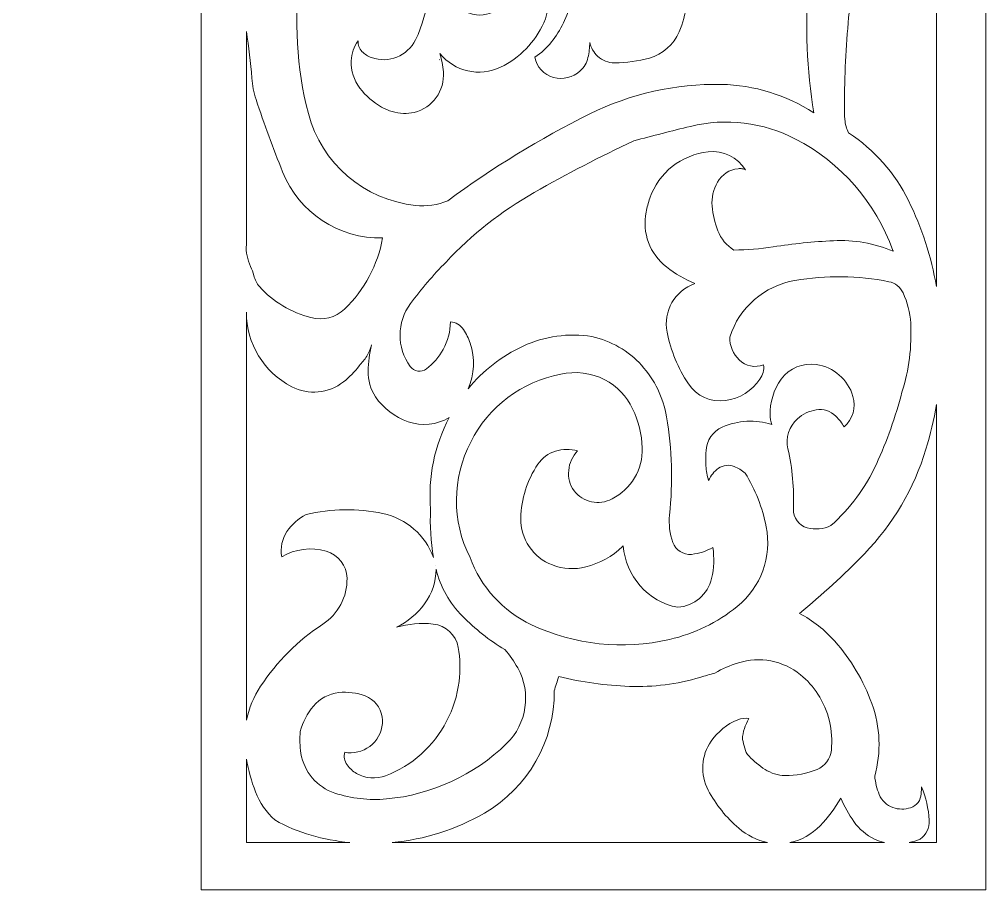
# Model space of a CAD drawing. Header units: centimetres. Extents: x -7.7 to 6.4, y -14.1 to 13.3.
# Drawn here: x 3.163 to 6.371, y -14.108 to -11.218 of the extents above; entities that cross this region are included whole.
import ezdxf

# ---------------------------------------------------------------- set-up
doc = ezdxf.new("R2010")
doc.units = ezdxf.units.CM
doc.header["$MEASUREMENT"] = 0

msp = doc.modelspace()

# ---------------------------------------------------------------- linework, layer by layer
at = {"color": 242, "lineweight": 9}
for points, knots in [([(6.37098, -0.57125), (6.37098, -0.57125), (6.37098, -14.10752), (6.37098, -14.10752), (6.37098, -14.10752), (6.37098, -14.10752), (3.76694, -14.10752), (3.76694, -14.10752), (3.76694, -14.10752), (3.76694, -14.10752), (3.76694, -3.16234), (3.76694, -3.16234), (3.76694, -3.16234), (3.76694, -3.16234), (-5.06805, -3.16234), (-5.06805, -3.16234), (-5.06805, -3.16234), (-5.06805, -3.16234), (-5.06805, -14.10752), (-5.06805, -14.10752), (-5.06805, -14.10752), (-5.06805, -14.10752), (-7.67118, -14.10752), (-7.67118, -14.10752), (-7.67118, -14.10752), (-7.67118, -14.10752), (-7.67118, -0.57125), (-7.67118, -0.57125), (-7.67118, -0.57125), (-7.67118, -0.57125), (6.37098, -0.57125), (6.37098, -0.57125)], [0, 0, 0, 0, 0.1111111, 0.1111111, 0.1111111, 0.1111111, 0.2222222, 0.2222222, 0.2222222, 0.2222222, 0.3333333, 0.3333333, 0.3333333, 0.3333333, 0.4444444, 0.4444444, 0.4444444, 0.4444444, 0.5555556, 0.5555556, 0.5555556, 0.5555556, 0.6666667, 0.6666667, 0.6666667, 0.6666667, 0.7777778, 0.7777778, 0.7777778, 0.7777778, 1, 1, 1, 1]), ([(4.79729, -11.02226), (4.80727, -11.04675), (4.80935, -11.07376), (4.80324, -11.09948), (4.80324, -11.09948), (4.79641, -11.12771), (4.78199, -11.15354), (4.76153, -11.17416), (4.76153, -11.17416), (4.74042, -11.19543), (4.7108, -11.20602), (4.68099, -11.20296), (4.68099, -11.20296), (4.64423, -11.19863), (4.61326, -11.17341), (4.60155, -11.1383), (4.60155, -11.1383), (4.5962, -11.12229), (4.59507, -11.10518), (4.59824, -11.08861), (4.59824, -11.08861), (4.60138, -11.07224), (4.6066, -11.05635), (4.61376, -11.0413), (4.61376, -11.0413), (4.63372, -10.96744), (4.64248, -10.89103), (4.63975, -10.81459), (4.63975, -10.81459), (4.63849, -10.77957), (4.62239, -10.74675), (4.59544, -10.72435), (4.59544, -10.72435), (4.5713, -10.7136), (4.54727, -10.70263), (4.52333, -10.69145), (4.52333, -10.69145), (4.49936, -10.68025), (4.47451, -10.67102), (4.44903, -10.66386), (4.44903, -10.66386), (4.55803, -10.62402), (4.67689, -10.61963), (4.78853, -10.65128), (4.78853, -10.65128), (4.86732, -10.67361), (4.93292, -10.72844), (4.9689, -10.802), (4.9689, -10.802), (5.03487, -10.9368), (5.03495, -11.09461), (4.96923, -11.22953), (4.96923, -11.22953), (4.9583, -11.25193), (4.94507, -11.27314), (4.92975, -11.29281), (4.92975, -11.29281), (4.91438, -11.31257), (4.89571, -11.32955), (4.87459, -11.343), (4.87459, -11.343), (4.88042, -11.37548), (4.9044, -11.40168), (4.93624, -11.41032), (4.93624, -11.41032), (4.96754, -11.41881), (5.00099, -11.41076), (5.02498, -11.38893), (5.02498, -11.38893), (5.03787, -11.37719), (5.0469, -11.36182), (5.05087, -11.34484), (5.05087, -11.34484), (5.05478, -11.32819), (5.05677, -11.31116), (5.0568, -11.29405), (5.0568, -11.29405), (5.0606, -11.31164), (5.06968, -11.32764), (5.08282, -11.33994), (5.08282, -11.33994), (5.09825, -11.35404), (5.11838, -11.36186), (5.13928, -11.36186), (5.13928, -11.36186), (5.1783, -11.36188), (5.21713, -11.35656), (5.25471, -11.34608), (5.25471, -11.34608), (5.29934, -11.33361), (5.33582, -11.30147), (5.35376, -11.25875), (5.35376, -11.25875), (5.3779, -11.20131), (5.3862, -11.13849), (5.37781, -11.07676), (5.37781, -11.07676), (5.37592, -11.06287), (5.3722, -11.0493), (5.36673, -11.03639), (5.36673, -11.03639), (5.3613, -11.02354), (5.35547, -11.01086), (5.34926, -10.99837), (5.34926, -10.99837), (5.38049, -11.01838), (5.41539, -11.03197), (5.45195, -11.03833), (5.45195, -11.03833), (5.5303, -11.05191), (5.60534, -11.0013), (5.62188, -10.92352), (5.62188, -10.92352), (5.63639, -10.85548), (5.64102, -10.78573), (5.63562, -10.71638), (5.63562, -10.71638), (5.67464, -10.74605), (5.72955, -10.74219), (5.76396, -10.70729), (5.76396, -10.70729), (5.79551, -10.67531), (5.81165, -10.63126), (5.80818, -10.58647), (5.80818, -10.58647), (5.80692, -10.57006), (5.8029, -10.55398), (5.7963, -10.5389), (5.7963, -10.5389), (5.7895, -10.52336), (5.77697, -10.51107), (5.76132, -10.50455), (5.76132, -10.50455), (5.76511, -10.52571), (5.76163, -10.54756), (5.75145, -10.5665), (5.75145, -10.5665), (5.74107, -10.58581), (5.72269, -10.59957), (5.70124, -10.60409), (5.70124, -10.60409), (5.68028, -10.60852), (5.6584, -10.60461), (5.64026, -10.59323), (5.64026, -10.59323), (5.61042, -10.57448), (5.59553, -10.53899), (5.60303, -10.50455), (5.60303, -10.50455), (5.63458, -10.47404), (5.65783, -10.43603), (5.67061, -10.39405), (5.67061, -10.39405), (5.68321, -10.3527), (5.69328, -10.31064), (5.70079, -10.26808), (5.70079, -10.26808), (5.71604, -10.24779), (5.73961, -10.23543), (5.76498, -10.23442), (5.76498, -10.23442), (5.79034, -10.2334), (5.81492, -10.24395), (5.83175, -10.26296), (5.83175, -10.26296), (5.84712, -10.28035), (5.86022, -10.29962), (5.87074, -10.3203), (5.87074, -10.3203), (5.89148, -10.32317), (5.91259, -10.32107), (5.93235, -10.31416), (5.93235, -10.31416), (5.9535, -10.30677), (5.96844, -10.28782), (5.97066, -10.26553), (5.97066, -10.26553), (5.97491, -10.22289), (5.96269, -10.18028), (5.93646, -10.1464), (5.93646, -10.1464), (5.91032, -10.11262), (5.87271, -10.08962), (5.83071, -10.08177), (5.83071, -10.08177), (5.78793, -10.0738), (5.74373, -10.08029), (5.70506, -10.10026), (5.70506, -10.10026), (5.68683, -10.10968), (5.67273, -10.12551), (5.6655, -10.14472), (5.6655, -10.14472), (5.67981, -10.12027), (5.68777, -10.09262), (5.68863, -10.0643), (5.68863, -10.0643), (5.68968, -10.02542), (5.67699, -9.98745), (5.65276, -9.95703), (5.65276, -9.95703), (5.62835, -9.92638), (5.59285, -9.90661), (5.55393, -9.90201), (5.55393, -9.90201), (5.4676, -9.89179), (5.38101, -9.9183), (5.31523, -9.97515), (5.31523, -9.97515), (5.27997, -10.00561), (5.25562, -10.04672), (5.24586, -10.0923), (5.24586, -10.0923), (5.23627, -10.14063), (5.24204, -10.19073), (5.26238, -10.23561), (5.26238, -10.23561), (5.26907, -10.21419), (5.2806, -10.19458), (5.29607, -10.17831), (5.29607, -10.17831), (5.31144, -10.16216), (5.32929, -10.14855), (5.34894, -10.13802), (5.34894, -10.13802), (5.38569, -10.1183), (5.43084, -10.12331), (5.46243, -10.15055), (5.46243, -10.15055), (5.49248, -10.17648), (5.51042, -10.21377), (5.51194, -10.25344), (5.51194, -10.25344), (5.51522, -10.33872), (5.48727, -10.42231), (5.4334, -10.48849), (5.4334, -10.48849), (5.34514, -10.59701), (5.18568, -10.61392), (5.07639, -10.52664), (5.07639, -10.52664), (5.01875, -10.48011), (4.9839, -10.41099), (4.98073, -10.33698), (4.98073, -10.33698), (4.96983, -10.08281), (5.11512, -9.84747), (5.34709, -9.743), (5.34709, -9.743), (5.49263, -9.67748), (5.65668, -9.66527), (5.81035, -9.70842), (5.81035, -9.70842), (5.96339, -9.75137), (6.07449, -9.88393), (6.09029, -10.0421), (6.09029, -10.0421), (6.10058, -10.14548), (6.09221, -10.24992), (6.0656, -10.35036), (6.0656, -10.35036), (6.04125, -10.40659), (6.01305, -10.4611), (5.98124, -10.51348), (5.98124, -10.51348), (5.94943, -10.56584), (5.92033, -10.61979), (5.89405, -10.67512), (5.89405, -10.67512), (5.83228, -10.80722), (5.7947, -10.94927), (5.78306, -11.09463), (5.78306, -11.09463), (5.77147, -11.23933), (5.77724, -11.38488), (5.80025, -11.52822), (5.80025, -11.52822), (5.70878, -11.46845), (5.60237, -11.43572), (5.49312, -11.43377), (5.49312, -11.43377), (5.34196, -11.43108), (5.19241, -11.46465), (5.05693, -11.53175), (5.05693, -11.53175), (4.89158, -11.61362), (4.73391, -11.7101), (4.58576, -11.82008), (4.58576, -11.82008), (4.5518, -11.8339), (4.51495, -11.83916), (4.47848, -11.83539), (4.47848, -11.83539), (4.30792, -11.81783), (4.16611, -11.69602), (4.12276, -11.53013), (4.12276, -11.53013), (4.0829, -11.37743), (4.07423, -11.21821), (4.09724, -11.06207), (4.09724, -11.06207), (4.10929, -10.98034), (4.14263, -10.90317), (4.19389, -10.83837), (4.19389, -10.83837), (4.20594, -10.82314), (4.21907, -10.80879), (4.23317, -10.79543), (4.23317, -10.79543), (4.25106, -10.7933), (4.26899, -10.79148), (4.28695, -10.78996), (4.28695, -10.78996), (4.30486, -10.78843), (4.32276, -10.78678), (4.34064, -10.785), (4.34064, -10.785), (4.36967, -10.78172), (4.39874, -10.77892), (4.42786, -10.77661), (4.42786, -10.77661), (4.45738, -10.77427), (4.48706, -10.77897), (4.5144, -10.79033), (4.5144, -10.79033), (4.54031, -10.80109), (4.556, -10.8277), (4.55292, -10.85558), (4.55292, -10.85558), (4.54844, -10.89586), (4.54099, -10.93575), (4.53063, -10.97492), (4.53063, -10.97492), (4.5238, -11.00074), (4.52066, -11.02738), (4.52129, -11.05408), (4.52129, -11.05408), (4.5219, -11.08065), (4.52137, -11.10724), (4.51967, -11.13377), (4.51967, -11.13377), (4.51605, -11.18662), (4.50203, -11.23827), (4.47843, -11.28571), (4.47843, -11.28571), (4.45174, -11.33942), (4.38906, -11.36475), (4.3325, -11.34477), (4.3325, -11.34477), (4.32056, -11.34033), (4.30972, -11.33333), (4.30075, -11.32428), (4.30075, -11.32428), (4.29147, -11.3149), (4.28672, -11.30194), (4.28774, -11.28878), (4.28774, -11.28878), (4.27396, -11.30828), (4.26605, -11.3313), (4.2649, -11.35514), (4.2649, -11.35514), (4.26356, -11.38792), (4.27376, -11.42011), (4.29376, -11.44612), (4.29376, -11.44612), (4.31334, -11.47159), (4.33776, -11.49293), (4.36563, -11.50892), (4.36563, -11.50892), (4.3878, -11.52165), (4.41269, -11.52886), (4.43823, -11.52994), (4.43823, -11.52994), (4.45033, -11.53044), (4.46243, -11.52926), (4.4742, -11.52646), (4.4742, -11.52646), (4.53504, -11.51142), (4.57598, -11.45456), (4.57079, -11.39211), (4.57079, -11.39211), (4.56909, -11.37137), (4.56522, -11.35088), (4.55924, -11.33094), (4.55924, -11.33094), (4.60762, -11.391), (4.69084, -11.40992), (4.76036, -11.37655), (4.76036, -11.37655), (4.82431, -11.34587), (4.87529, -11.29354), (4.90422, -11.22879), (4.90422, -11.22879), (4.93517, -11.15948), (4.91853, -11.07824), (4.86274, -11.02679), (4.86274, -11.02679), (4.85312, -11.02064), (4.8419, -11.01749), (4.83049, -11.01771), (4.83049, -11.01771), (4.81928, -11.01792), (4.80814, -11.01945), (4.79729, -11.02226)], [0, 0, 0, 0, 0.0098039, 0.0098039, 0.0098039, 0.0098039, 0.0196078, 0.0196078, 0.0196078, 0.0196078, 0.0294118, 0.0294118, 0.0294118, 0.0294118, 0.0392157, 0.0392157, 0.0392157, 0.0392157, 0.0490196, 0.0490196, 0.0490196, 0.0490196, 0.0588235, 0.0588235, 0.0588235, 0.0588235, 0.0686275, 0.0686275, 0.0686275, 0.0686275, 0.0784314, 0.0784314, 0.0784314, 0.0784314, 0.0882353, 0.0882353, 0.0882353, 0.0882353, 0.0980392, 0.0980392, 0.0980392, 0.0980392, 0.1078431, 0.1078431, 0.1078431, 0.1078431, 0.1176471, 0.1176471, 0.1176471, 0.1176471, 0.127451, 0.127451, 0.127451, 0.127451, 0.1372549, 0.1372549, 0.1372549, 0.1372549, 0.1470588, 0.1470588, 0.1470588, 0.1470588, 0.1568627, 0.1568627, 0.1568627, 0.1568627, 0.1666667, 0.1666667, 0.1666667, 0.1666667, 0.1764706, 0.1764706, 0.1764706, 0.1764706, 0.1862745, 0.1862745, 0.1862745, 0.1862745, 0.1960784, 0.1960784, 0.1960784, 0.1960784, 0.2058824, 0.2058824, 0.2058824, 0.2058824, 0.2156863, 0.2156863, 0.2156863, 0.2156863, 0.2254902, 0.2254902, 0.2254902, 0.2254902, 0.2352941, 0.2352941, 0.2352941, 0.2352941, 0.245098, 0.245098, 0.245098, 0.245098, 0.254902, 0.254902, 0.254902, 0.254902, 0.2647059, 0.2647059, 0.2647059, 0.2647059, 0.2745098, 0.2745098, 0.2745098, 0.2745098, 0.2843137, 0.2843137, 0.2843137, 0.2843137, 0.2941176, 0.2941176, 0.2941176, 0.2941176, 0.3039216, 0.3039216, 0.3039216, 0.3039216, 0.3137255, 0.3137255, 0.3137255, 0.3137255, 0.3235294, 0.3235294, 0.3235294, 0.3235294, 0.3333333, 0.3333333, 0.3333333, 0.3333333, 0.3431373, 0.3431373, 0.3431373, 0.3431373, 0.3529412, 0.3529412, 0.3529412, 0.3529412, 0.3627451, 0.3627451, 0.3627451, 0.3627451, 0.372549, 0.372549, 0.372549, 0.372549, 0.3823529, 0.3823529, 0.3823529, 0.3823529, 0.3921569, 0.3921569, 0.3921569, 0.3921569, 0.4019608, 0.4019608, 0.4019608, 0.4019608, 0.4117647, 0.4117647, 0.4117647, 0.4117647, 0.4215686, 0.4215686, 0.4215686, 0.4215686, 0.4313725, 0.4313725, 0.4313725, 0.4313725, 0.4411765, 0.4411765, 0.4411765, 0.4411765, 0.4509804, 0.4509804, 0.4509804, 0.4509804, 0.4607843, 0.4607843, 0.4607843, 0.4607843, 0.4705882, 0.4705882, 0.4705882, 0.4705882, 0.4803922, 0.4803922, 0.4803922, 0.4803922, 0.4901961, 0.4901961, 0.4901961, 0.4901961, 0.5, 0.5, 0.5, 0.5, 0.5098039, 0.5098039, 0.5098039, 0.5098039, 0.5196078, 0.5196078, 0.5196078, 0.5196078, 0.5294118, 0.5294118, 0.5294118, 0.5294118, 0.5392157, 0.5392157, 0.5392157, 0.5392157, 0.5490196, 0.5490196, 0.5490196, 0.5490196, 0.5588235, 0.5588235, 0.5588235, 0.5588235, 0.5686275, 0.5686275, 0.5686275, 0.5686275, 0.5784314, 0.5784314, 0.5784314, 0.5784314, 0.5882353, 0.5882353, 0.5882353, 0.5882353, 0.5980392, 0.5980392, 0.5980392, 0.5980392, 0.6078431, 0.6078431, 0.6078431, 0.6078431, 0.6176471, 0.6176471, 0.6176471, 0.6176471, 0.627451, 0.627451, 0.627451, 0.627451, 0.6372549, 0.6372549, 0.6372549, 0.6372549, 0.6470588, 0.6470588, 0.6470588, 0.6470588, 0.6568627, 0.6568627, 0.6568627, 0.6568627, 0.6666667, 0.6666667, 0.6666667, 0.6666667, 0.6764706, 0.6764706, 0.6764706, 0.6764706, 0.6862745, 0.6862745, 0.6862745, 0.6862745, 0.6960784, 0.6960784, 0.6960784, 0.6960784, 0.7058824, 0.7058824, 0.7058824, 0.7058824, 0.7156863, 0.7156863, 0.7156863, 0.7156863, 0.7254902, 0.7254902, 0.7254902, 0.7254902, 0.7352941, 0.7352941, 0.7352941, 0.7352941, 0.745098, 0.745098, 0.745098, 0.745098, 0.754902, 0.754902, 0.754902, 0.754902, 0.7647059, 0.7647059, 0.7647059, 0.7647059, 0.7745098, 0.7745098, 0.7745098, 0.7745098, 0.7843137, 0.7843137, 0.7843137, 0.7843137, 0.7941176, 0.7941176, 0.7941176, 0.7941176, 0.8039216, 0.8039216, 0.8039216, 0.8039216, 0.8137255, 0.8137255, 0.8137255, 0.8137255, 0.8235294, 0.8235294, 0.8235294, 0.8235294, 0.8333333, 0.8333333, 0.8333333, 0.8333333, 0.8431373, 0.8431373, 0.8431373, 0.8431373, 0.8529412, 0.8529412, 0.8529412, 0.8529412, 0.8627451, 0.8627451, 0.8627451, 0.8627451, 0.872549, 0.872549, 0.872549, 0.872549, 0.8823529, 0.8823529, 0.8823529, 0.8823529, 0.8921569, 0.8921569, 0.8921569, 0.8921569, 0.9019608, 0.9019608, 0.9019608, 0.9019608, 0.9117647, 0.9117647, 0.9117647, 0.9117647, 0.9215686, 0.9215686, 0.9215686, 0.9215686, 0.9313725, 0.9313725, 0.9313725, 0.9313725, 0.9411765, 0.9411765, 0.9411765, 0.9411765, 0.9509804, 0.9509804, 0.9509804, 0.9509804, 0.9607843, 0.9607843, 0.9607843, 0.9607843, 0.9705882, 0.9705882, 0.9705882, 0.9705882, 0.9803922, 0.9803922, 0.9803922, 0.9803922, 1, 1, 1, 1]), ([(6.20752, -12.10486), (6.19059, -12.00572), (6.15939, -11.90958), (6.11488, -11.81939), (6.11488, -11.81939), (6.0698, -11.72807), (6.00122, -11.65046), (5.91615, -11.59447), (5.91615, -11.59447), (5.90892, -11.58071), (5.90464, -11.56557), (5.9036, -11.55005), (5.9036, -11.55005), (5.90257, -11.5347), (5.902, -11.51931), (5.90189, -11.50393), (5.90189, -11.50393), (5.90222, -11.40615), (5.90698, -11.30843), (5.91615, -11.21109), (5.91615, -11.21109), (5.92376, -11.13031), (5.93375, -11.04977), (5.9461, -10.96959), (5.9461, -10.96959), (5.95615, -10.9059), (5.96987, -10.84285), (5.98719, -10.78075), (5.98719, -10.78075), (6.00472, -10.71789), (6.03641, -10.65985), (6.07982, -10.61113), (6.07982, -10.61113), (6.11473, -10.56968), (6.14312, -10.52317), (6.16403, -10.47317), (6.16403, -10.47317), (6.18491, -10.42327), (6.19952, -10.37099), (6.20754, -10.3175), (6.20754, -10.3175), (6.20754, -10.3175), (6.20754, -12.1049), (6.20754, -12.1049)], [0, 0, 0, 0, 0.0833333, 0.0833333, 0.0833333, 0.0833333, 0.1666667, 0.1666667, 0.1666667, 0.1666667, 0.25, 0.25, 0.25, 0.25, 0.3333333, 0.3333333, 0.3333333, 0.3333333, 0.4166667, 0.4166667, 0.4166667, 0.4166667, 0.5, 0.5, 0.5, 0.5, 0.5833333, 0.5833333, 0.5833333, 0.5833333, 0.6666667, 0.6666667, 0.6666667, 0.6666667, 0.75, 0.75, 0.75, 0.75, 0.8333333, 0.8333333, 0.8333333, 0.8333333, 1, 1, 1, 1]), ([(3.91689, -11.25766), (3.92542, -11.30902), (3.93146, -11.36076), (3.935, -11.4127), (3.935, -11.4127), (3.93665, -11.43698), (3.9414, -11.46094), (3.94913, -11.48401), (3.94913, -11.48401), (3.97619, -11.56476), (4.00557, -11.64471), (4.03722, -11.72377), (4.03722, -11.72377), (4.09144, -11.85903), (4.22353, -11.94657), (4.36922, -11.94357), (4.36922, -11.94357), (4.35309, -12.03349), (4.30896, -12.11605), (4.2432, -12.17945), (4.2432, -12.17945), (4.21356, -12.20803), (4.17103, -12.2189), (4.1313, -12.20809), (4.1313, -12.20809), (4.09876, -12.19924), (4.06753, -12.18616), (4.03839, -12.16918), (4.03839, -12.16918), (4.00918, -12.15218), (3.98298, -12.13043), (3.96088, -12.10486), (3.96088, -12.10486), (3.95159, -12.09449), (3.94506, -12.08194), (3.94189, -12.06838), (3.94189, -12.06838), (3.93946, -12.05801), (3.93587, -12.04794), (3.93117, -12.03838), (3.93117, -12.03838), (3.92005, -12.01571), (3.91513, -11.9905), (3.91689, -11.96532), (3.91689, -11.96532), (3.91689, -11.96532), (3.91689, -11.25766), (3.91689, -11.25766)], [0, 0, 0, 0, 0.0769231, 0.0769231, 0.0769231, 0.0769231, 0.1538462, 0.1538462, 0.1538462, 0.1538462, 0.2307692, 0.2307692, 0.2307692, 0.2307692, 0.3076923, 0.3076923, 0.3076923, 0.3076923, 0.3846154, 0.3846154, 0.3846154, 0.3846154, 0.4615385, 0.4615385, 0.4615385, 0.4615385, 0.5384615, 0.5384615, 0.5384615, 0.5384615, 0.6153846, 0.6153846, 0.6153846, 0.6153846, 0.6923077, 0.6923077, 0.6923077, 0.6923077, 0.7692308, 0.7692308, 0.7692308, 0.7692308, 0.8461538, 0.8461538, 0.8461538, 0.8461538, 1, 1, 1, 1]), ([(4.55834, -11.35127), (4.55834, -11.35127), (4.55855, -11.3515), (4.55855, -11.3515), (4.55855, -11.3515), (4.55855, -11.3515), (4.55875, -11.35175), (4.55875, -11.35175)], [0, 0, 0, 0, 0.3333333, 0.3333333, 0.3333333, 0.3333333, 1, 1, 1, 1]), ([(4.65297, -12.44448), (4.67388, -12.39655), (4.67634, -12.34261), (4.65984, -12.29299), (4.65984, -12.29299), (4.65451, -12.27697), (4.64707, -12.26173), (4.63771, -12.24768), (4.63771, -12.24768), (4.62791, -12.23296), (4.61198, -12.22349), (4.59436, -12.22192), (4.59436, -12.22192), (4.59416, -12.25409), (4.58586, -12.28571), (4.57024, -12.31384), (4.57024, -12.31384), (4.5563, -12.33889), (4.53734, -12.36083), (4.51456, -12.37825), (4.51456, -12.37825), (4.50641, -12.38448), (4.4961, -12.38717), (4.48595, -12.38569), (4.48595, -12.38569), (4.47579, -12.38421), (4.46664, -12.37866), (4.46061, -12.37036), (4.46061, -12.37036), (4.41533, -12.30791), (4.41581, -12.22321), (4.46172, -12.16122), (4.46172, -12.16122), (4.49775, -12.1126), (4.53725, -12.06664), (4.5799, -12.02369), (4.5799, -12.02369), (4.66503, -11.93225), (4.76362, -11.85429), (4.87223, -11.79254), (4.87223, -11.79254), (4.98025, -11.73112), (5.09061, -11.67386), (5.20302, -11.62089), (5.20302, -11.62089), (5.26562, -11.60432), (5.32837, -11.58833), (5.39125, -11.57292), (5.39125, -11.57292), (5.5087, -11.54413), (5.63268, -11.55915), (5.73989, -11.61507), (5.73989, -11.61507), (5.8902, -11.69348), (6.00558, -11.82562), (6.06311, -11.98508), (6.06311, -11.98508), (6.0634, -11.98587), (6.06365, -11.98668), (6.06385, -11.98751), (6.06385, -11.98751), (6.00126, -11.96118), (5.9336, -11.94922), (5.86577, -11.95252), (5.86577, -11.95252), (5.79876, -11.95578), (5.73197, -11.96262), (5.66568, -11.97301), (5.66568, -11.97301), (5.62259, -11.97976), (5.57907, -11.98336), (5.53546, -11.98376), (5.53546, -11.98376), (5.51111, -11.96867), (5.49232, -11.94605), (5.48195, -11.91934), (5.48195, -11.91934), (5.47181, -11.8932), (5.4654, -11.86573), (5.46295, -11.83779), (5.46295, -11.83779), (5.4605, -11.80997), (5.46673, -11.78206), (5.48075, -11.75791), (5.48075, -11.75791), (5.49523, -11.73297), (5.52078, -11.71645), (5.54946, -11.71345), (5.54946, -11.71345), (5.55362, -11.71303), (5.55781, -11.71306), (5.56198, -11.71354), (5.56198, -11.71354), (5.56615, -11.71402), (5.57021, -11.71525), (5.57395, -11.71719), (5.57395, -11.71719), (5.54727, -11.67557), (5.4995, -11.65251), (5.45034, -11.65757), (5.45034, -11.65757), (5.36109, -11.66676), (5.28535, -11.72681), (5.25617, -11.81165), (5.25617, -11.81165), (5.251, -11.82668), (5.24685, -11.84203), (5.24375, -11.85762), (5.24375, -11.85762), (5.23012, -11.92631), (5.2563, -11.99676), (5.31154, -12.0398), (5.31154, -12.0398), (5.34041, -12.06231), (5.37217, -12.08084), (5.40598, -12.09487), (5.40598, -12.09487), (5.33928, -12.11813), (5.29984, -12.18679), (5.31349, -12.25609), (5.31349, -12.25609), (5.32555, -12.31748), (5.34955, -12.37588), (5.38414, -12.42801), (5.38414, -12.42801), (5.41112, -12.46863), (5.45892, -12.4902), (5.50722, -12.4835), (5.50722, -12.4835), (5.55383, -12.47705), (5.59548, -12.45114), (5.62184, -12.41217), (5.62184, -12.41217), (5.62648, -12.40531), (5.6301, -12.3978), (5.63256, -12.3899), (5.63256, -12.3899), (5.63505, -12.38188), (5.63536, -12.37336), (5.63343, -12.36518), (5.63343, -12.36518), (5.60564, -12.37541), (5.57442, -12.36896), (5.55293, -12.34855), (5.55293, -12.34855), (5.53218, -12.32884), (5.52075, -12.30124), (5.52146, -12.27262), (5.52146, -12.27262), (5.55293, -12.17449), (5.6365, -12.102), (5.73806, -12.08457), (5.73806, -12.08457), (5.84136, -12.06687), (5.94705, -12.06826), (6.04984, -12.08867), (6.04984, -12.08867), (6.07043, -12.09294), (6.08781, -12.10668), (6.09675, -12.12571), (6.09675, -12.12571), (6.11157, -12.15725), (6.12017, -12.19137), (6.12209, -12.22617), (6.12209, -12.22617), (6.12637, -12.30381), (6.11653, -12.38161), (6.09306, -12.45574), (6.09306, -12.45574), (6.07175, -12.53776), (6.04331, -12.61777), (6.00809, -12.69484), (6.00809, -12.69484), (5.97254, -12.7726), (5.92109, -12.84209), (5.85711, -12.89879), (5.85711, -12.89879), (5.83277, -12.91047), (5.80504, -12.91303), (5.77898, -12.906), (5.77898, -12.906), (5.75063, -12.89837), (5.73138, -12.87202), (5.73267, -12.84268), (5.73267, -12.84268), (5.73564, -12.77584), (5.72949, -12.70892), (5.71438, -12.64374), (5.71438, -12.64374), (5.70588, -12.60709), (5.71809, -12.56868), (5.74617, -12.54364), (5.74617, -12.54364), (5.76362, -12.52807), (5.78519, -12.51786), (5.80827, -12.51421), (5.80827, -12.51421), (5.83219, -12.51042), (5.85649, -12.51831), (5.87364, -12.5354), (5.87364, -12.5354), (5.88434, -12.54607), (5.89366, -12.55805), (5.9014, -12.57103), (5.9014, -12.57103), (5.92987, -12.54572), (5.94122, -12.50632), (5.93054, -12.46975), (5.93054, -12.46975), (5.91414, -12.41357), (5.86656, -12.37213), (5.80865, -12.36366), (5.80865, -12.36366), (5.7639, -12.35712), (5.71925, -12.37587), (5.69265, -12.41244), (5.69265, -12.41244), (5.66727, -12.4473), (5.65424, -12.48961), (5.65563, -12.53271), (5.65563, -12.53271), (5.65586, -12.53781), (5.65637, -12.54289), (5.65716, -12.54794), (5.65716, -12.54794), (5.65795, -12.55299), (5.65917, -12.55796), (5.6608, -12.56281), (5.6608, -12.56281), (5.6069, -12.54557), (5.54859, -12.54864), (5.49679, -12.57145), (5.49679, -12.57145), (5.4652, -12.58537), (5.44426, -12.616), (5.44279, -12.6505), (5.44279, -12.6505), (5.44209, -12.66703), (5.44203, -12.68358), (5.4426, -12.70012), (5.4426, -12.70012), (5.44318, -12.71673), (5.44608, -12.73318), (5.45125, -12.74898), (5.45125, -12.74898), (5.45813, -12.73263), (5.46951, -12.71857), (5.48404, -12.70841), (5.48404, -12.70841), (5.49917, -12.69783), (5.51858, -12.69546), (5.53582, -12.70208), (5.53582, -12.70208), (5.54936, -12.70728), (5.56189, -12.71481), (5.57283, -12.72433), (5.57283, -12.72433), (5.60631, -12.77907), (5.62987, -12.83931), (5.64241, -12.90223), (5.64241, -12.90223), (5.66226, -13.00165), (5.62507, -13.10394), (5.54608, -13.16748), (5.54608, -13.16748), (5.48046, -13.22025), (5.40376, -13.25756), (5.32173, -13.27661), (5.32173, -13.27661), (5.1678, -13.31237), (5.00621, -13.29511), (4.86327, -13.2277), (4.86327, -13.2277), (4.76854, -13.18302), (4.69522, -13.10271), (4.65927, -13.00434), (4.65927, -13.00434), (4.59834, -12.88382), (4.5994, -12.74118), (4.66198, -12.62152), (4.66198, -12.62152), (4.72022, -12.50353), (4.83095, -12.42), (4.96037, -12.39633), (4.96037, -12.39633), (5.00966, -12.38462), (5.06153, -12.39096), (5.10655, -12.41418), (5.10655, -12.41418), (5.14687, -12.43579), (5.1793, -12.46967), (5.19915, -12.51089), (5.19915, -12.51089), (5.21874, -12.55154), (5.22959, -12.59584), (5.23102, -12.64094), (5.23102, -12.64094), (5.23329, -12.7119), (5.19414, -12.77779), (5.13076, -12.80981), (5.13076, -12.80981), (5.08787, -12.83303), (5.03445, -12.82155), (5.00489, -12.78275), (5.00489, -12.78275), (4.97534, -12.74394), (4.98253, -12.68538), (5.01632, -12.65021), (5.01632, -12.65021), (4.99232, -12.64349), (4.96691, -12.64386), (4.94312, -12.65129), (4.94312, -12.65129), (4.91914, -12.65877), (4.89843, -12.67418), (4.8844, -12.695), (4.8844, -12.695), (4.8487, -12.74796), (4.82907, -12.81006), (4.82788, -12.87392), (4.82788, -12.87392), (4.8266, -12.94273), (4.86854, -13.00492), (4.93285, -13.02942), (4.93285, -13.02942), (4.96822, -13.04291), (5.00686, -13.04512), (5.04353, -13.03576), (5.04353, -13.03576), (5.08935, -13.02415), (5.13137, -13.00092), (5.16558, -12.9683), (5.16558, -12.9683), (5.16631, -12.96761), (5.16699, -12.96686), (5.16761, -12.96607), (5.16761, -12.96607), (5.17248, -13.01486), (5.19218, -13.06096), (5.22411, -13.09818), (5.22411, -13.09818), (5.25622, -13.13563), (5.30017, -13.1609), (5.34868, -13.1698), (5.34868, -13.1698), (5.40325, -13.16602), (5.44894, -13.12714), (5.46129, -13.07384), (5.46129, -13.07384), (5.46911, -13.04013), (5.4705, -13.00526), (5.46536, -12.97104), (5.46536, -12.97104), (5.44384, -12.98369), (5.41982, -12.99154), (5.39498, -12.99403), (5.39498, -12.99403), (5.36752, -12.99681), (5.34169, -12.98041), (5.33246, -12.95439), (5.33246, -12.95439), (5.32217, -12.92536), (5.3185, -12.89437), (5.32173, -12.86374), (5.32173, -12.86374), (5.3332, -12.755), (5.3298, -12.64523), (5.31163, -12.53741), (5.31163, -12.53741), (5.30088, -12.4736), (5.2721, -12.41423), (5.22867, -12.36627), (5.22867, -12.36627), (5.18505, -12.31812), (5.12748, -12.28486), (5.06397, -12.27114), (5.06397, -12.27114), (4.98627, -12.25849), (4.9066, -12.26945), (4.8352, -12.30265), (4.8352, -12.30265), (4.7645, -12.33552), (4.7022, -12.384), (4.65297, -12.44448)], [0, 0, 0, 0, 0.0103093, 0.0103093, 0.0103093, 0.0103093, 0.0206186, 0.0206186, 0.0206186, 0.0206186, 0.0309278, 0.0309278, 0.0309278, 0.0309278, 0.0412371, 0.0412371, 0.0412371, 0.0412371, 0.0515464, 0.0515464, 0.0515464, 0.0515464, 0.0618557, 0.0618557, 0.0618557, 0.0618557, 0.0721649, 0.0721649, 0.0721649, 0.0721649, 0.0824742, 0.0824742, 0.0824742, 0.0824742, 0.0927835, 0.0927835, 0.0927835, 0.0927835, 0.1030928, 0.1030928, 0.1030928, 0.1030928, 0.1134021, 0.1134021, 0.1134021, 0.1134021, 0.1237113, 0.1237113, 0.1237113, 0.1237113, 0.1340206, 0.1340206, 0.1340206, 0.1340206, 0.1443299, 0.1443299, 0.1443299, 0.1443299, 0.1546392, 0.1546392, 0.1546392, 0.1546392, 0.1649485, 0.1649485, 0.1649485, 0.1649485, 0.1752577, 0.1752577, 0.1752577, 0.1752577, 0.185567, 0.185567, 0.185567, 0.185567, 0.1958763, 0.1958763, 0.1958763, 0.1958763, 0.2061856, 0.2061856, 0.2061856, 0.2061856, 0.2164948, 0.2164948, 0.2164948, 0.2164948, 0.2268041, 0.2268041, 0.2268041, 0.2268041, 0.2371134, 0.2371134, 0.2371134, 0.2371134, 0.2474227, 0.2474227, 0.2474227, 0.2474227, 0.257732, 0.257732, 0.257732, 0.257732, 0.2680412, 0.2680412, 0.2680412, 0.2680412, 0.2783505, 0.2783505, 0.2783505, 0.2783505, 0.2886598, 0.2886598, 0.2886598, 0.2886598, 0.2989691, 0.2989691, 0.2989691, 0.2989691, 0.3092784, 0.3092784, 0.3092784, 0.3092784, 0.3195876, 0.3195876, 0.3195876, 0.3195876, 0.3298969, 0.3298969, 0.3298969, 0.3298969, 0.3402062, 0.3402062, 0.3402062, 0.3402062, 0.3505155, 0.3505155, 0.3505155, 0.3505155, 0.3608247, 0.3608247, 0.3608247, 0.3608247, 0.371134, 0.371134, 0.371134, 0.371134, 0.3814433, 0.3814433, 0.3814433, 0.3814433, 0.3917526, 0.3917526, 0.3917526, 0.3917526, 0.4020619, 0.4020619, 0.4020619, 0.4020619, 0.4123711, 0.4123711, 0.4123711, 0.4123711, 0.4226804, 0.4226804, 0.4226804, 0.4226804, 0.4329897, 0.4329897, 0.4329897, 0.4329897, 0.443299, 0.443299, 0.443299, 0.443299, 0.4536082, 0.4536082, 0.4536082, 0.4536082, 0.4639175, 0.4639175, 0.4639175, 0.4639175, 0.4742268, 0.4742268, 0.4742268, 0.4742268, 0.4845361, 0.4845361, 0.4845361, 0.4845361, 0.4948454, 0.4948454, 0.4948454, 0.4948454, 0.5051546, 0.5051546, 0.5051546, 0.5051546, 0.5154639, 0.5154639, 0.5154639, 0.5154639, 0.5257732, 0.5257732, 0.5257732, 0.5257732, 0.5360825, 0.5360825, 0.5360825, 0.5360825, 0.5463918, 0.5463918, 0.5463918, 0.5463918, 0.556701, 0.556701, 0.556701, 0.556701, 0.5670103, 0.5670103, 0.5670103, 0.5670103, 0.5773196, 0.5773196, 0.5773196, 0.5773196, 0.5876289, 0.5876289, 0.5876289, 0.5876289, 0.5979381, 0.5979381, 0.5979381, 0.5979381, 0.6082474, 0.6082474, 0.6082474, 0.6082474, 0.6185567, 0.6185567, 0.6185567, 0.6185567, 0.628866, 0.628866, 0.628866, 0.628866, 0.6391753, 0.6391753, 0.6391753, 0.6391753, 0.6494845, 0.6494845, 0.6494845, 0.6494845, 0.6597938, 0.6597938, 0.6597938, 0.6597938, 0.6701031, 0.6701031, 0.6701031, 0.6701031, 0.6804124, 0.6804124, 0.6804124, 0.6804124, 0.6907216, 0.6907216, 0.6907216, 0.6907216, 0.7010309, 0.7010309, 0.7010309, 0.7010309, 0.7113402, 0.7113402, 0.7113402, 0.7113402, 0.7216495, 0.7216495, 0.7216495, 0.7216495, 0.7319588, 0.7319588, 0.7319588, 0.7319588, 0.742268, 0.742268, 0.742268, 0.742268, 0.7525773, 0.7525773, 0.7525773, 0.7525773, 0.7628866, 0.7628866, 0.7628866, 0.7628866, 0.7731959, 0.7731959, 0.7731959, 0.7731959, 0.7835052, 0.7835052, 0.7835052, 0.7835052, 0.7938144, 0.7938144, 0.7938144, 0.7938144, 0.8041237, 0.8041237, 0.8041237, 0.8041237, 0.814433, 0.814433, 0.814433, 0.814433, 0.8247423, 0.8247423, 0.8247423, 0.8247423, 0.8350515, 0.8350515, 0.8350515, 0.8350515, 0.8453608, 0.8453608, 0.8453608, 0.8453608, 0.8556701, 0.8556701, 0.8556701, 0.8556701, 0.8659794, 0.8659794, 0.8659794, 0.8659794, 0.8762887, 0.8762887, 0.8762887, 0.8762887, 0.8865979, 0.8865979, 0.8865979, 0.8865979, 0.8969072, 0.8969072, 0.8969072, 0.8969072, 0.9072165, 0.9072165, 0.9072165, 0.9072165, 0.9175258, 0.9175258, 0.9175258, 0.9175258, 0.9278351, 0.9278351, 0.9278351, 0.9278351, 0.9381443, 0.9381443, 0.9381443, 0.9381443, 0.9484536, 0.9484536, 0.9484536, 0.9484536, 0.9587629, 0.9587629, 0.9587629, 0.9587629, 0.9690722, 0.9690722, 0.9690722, 0.9690722, 0.9793814, 0.9793814, 0.9793814, 0.9793814, 1, 1, 1, 1]), ([(3.91689, -13.54511), (3.91689, -13.54511), (3.91689, -12.19029), (3.91689, -12.19029), (3.91689, -12.19029), (3.91691, -12.29435), (3.97491, -12.38963), (4.06737, -12.43735), (4.06737, -12.43735), (4.12292, -12.46601), (4.19001, -12.45979), (4.23927, -12.42133), (4.23927, -12.42133), (4.25899, -12.40595), (4.27652, -12.38799), (4.2914, -12.36789), (4.2914, -12.36789), (4.30082, -12.35811), (4.30918, -12.34736), (4.31634, -12.33582), (4.31634, -12.33582), (4.32353, -12.32425), (4.32894, -12.31167), (4.33239, -12.29849), (4.33239, -12.29849), (4.32565, -12.32723), (4.32196, -12.35658), (4.32137, -12.38609), (4.32137, -12.38609), (4.32077, -12.41616), (4.32906, -12.44572), (4.34521, -12.47109), (4.34521, -12.47109), (4.37191, -12.50944), (4.41004, -12.53835), (4.45418, -12.55369), (4.45418, -12.55369), (4.49936, -12.56941), (4.54915, -12.5643), (4.5902, -12.53974), (4.5902, -12.53974), (4.54121, -12.63323), (4.51977, -12.73865), (4.5284, -12.84385), (4.5284, -12.84385), (4.52588, -12.89769), (4.52911, -12.95163), (4.53802, -13.00478), (4.53802, -13.00478), (4.511, -12.93033), (4.44767, -12.87503), (4.37023, -12.85839), (4.37023, -12.85839), (4.28594, -12.84026), (4.19865, -12.84152), (4.11493, -12.86209), (4.11493, -12.86209), (4.08926, -12.87518), (4.06739, -12.89462), (4.05141, -12.91858), (4.05141, -12.91858), (4.03509, -12.94307), (4.02902, -12.97296), (4.03451, -13.00188), (4.03451, -13.00188), (4.07918, -12.97578), (4.13267, -12.96921), (4.18233, -12.98371), (4.18233, -12.98371), (4.22232, -12.99537), (4.25013, -13.03169), (4.25103, -13.07333), (4.25103, -13.07333), (4.25234, -13.13477), (4.22182, -13.19259), (4.17039, -13.22624), (4.17039, -13.22624), (4.08822, -13.27995), (4.01806, -13.35004), (3.96427, -13.43217), (3.96427, -13.43217), (3.94171, -13.46661), (3.92566, -13.50488), (3.91689, -13.54511)], [0, 0, 0, 0, 0.0454545, 0.0454545, 0.0454545, 0.0454545, 0.0909091, 0.0909091, 0.0909091, 0.0909091, 0.1363636, 0.1363636, 0.1363636, 0.1363636, 0.1818182, 0.1818182, 0.1818182, 0.1818182, 0.2272727, 0.2272727, 0.2272727, 0.2272727, 0.2727273, 0.2727273, 0.2727273, 0.2727273, 0.3181818, 0.3181818, 0.3181818, 0.3181818, 0.3636364, 0.3636364, 0.3636364, 0.3636364, 0.4090909, 0.4090909, 0.4090909, 0.4090909, 0.4545455, 0.4545455, 0.4545455, 0.4545455, 0.5, 0.5, 0.5, 0.5, 0.5454545, 0.5454545, 0.5454545, 0.5454545, 0.5909091, 0.5909091, 0.5909091, 0.5909091, 0.6363636, 0.6363636, 0.6363636, 0.6363636, 0.6818182, 0.6818182, 0.6818182, 0.6818182, 0.7272727, 0.7272727, 0.7272727, 0.7272727, 0.7727273, 0.7727273, 0.7727273, 0.7727273, 0.8181818, 0.8181818, 0.8181818, 0.8181818, 0.8636364, 0.8636364, 0.8636364, 0.8636364, 0.9090909, 0.9090909, 0.9090909, 0.9090909, 1, 1, 1, 1]), ([(6.20754, -12.49671), (6.20754, -12.49671), (6.20752, -13.95098), (6.20752, -13.95098), (6.20752, -13.95098), (6.20752, -13.95098), (6.11653, -13.95098), (6.11653, -13.95098), (6.11653, -13.95098), (6.12923, -13.94828), (6.14165, -13.94436), (6.15359, -13.93927), (6.15359, -13.93927), (6.17379, -13.92522), (6.18519, -13.9017), (6.18369, -13.87715), (6.18369, -13.87715), (6.18135, -13.83881), (6.17261, -13.80115), (6.15779, -13.76571), (6.15779, -13.76571), (6.15776, -13.77341), (6.15754, -13.78111), (6.15714, -13.7888), (6.15714, -13.7888), (6.15605, -13.81015), (6.14193, -13.82864), (6.12163, -13.83534), (6.12163, -13.83534), (6.10259, -13.84163), (6.08201, -13.84145), (6.06308, -13.83482), (6.06308, -13.83482), (6.04243, -13.8276), (6.02589, -13.81182), (6.0177, -13.79153), (6.0177, -13.79153), (6.00985, -13.77205), (6.00474, -13.75157), (6.00252, -13.73069), (6.00252, -13.73069), (6.02459, -13.65139), (6.02139, -13.56724), (5.99332, -13.48986), (5.99332, -13.48986), (5.96568, -13.41366), (5.92395, -13.34338), (5.87029, -13.28264), (5.87029, -13.28264), (5.837, -13.24497), (5.79716, -13.21366), (5.75267, -13.19025), (5.75267, -13.19025), (5.82844, -13.12865), (5.90046, -13.06258), (5.96836, -12.99239), (5.96836, -12.99239), (6.06312, -12.89444), (6.1332, -12.77543), (6.17286, -12.64505), (6.17286, -12.64505), (6.18758, -12.5964), (6.19916, -12.54685), (6.20754, -12.49671)], [0, 0, 0, 0, 0.0588235, 0.0588235, 0.0588235, 0.0588235, 0.1176471, 0.1176471, 0.1176471, 0.1176471, 0.1764706, 0.1764706, 0.1764706, 0.1764706, 0.2352941, 0.2352941, 0.2352941, 0.2352941, 0.2941176, 0.2941176, 0.2941176, 0.2941176, 0.3529412, 0.3529412, 0.3529412, 0.3529412, 0.4117647, 0.4117647, 0.4117647, 0.4117647, 0.4705882, 0.4705882, 0.4705882, 0.4705882, 0.5294118, 0.5294118, 0.5294118, 0.5294118, 0.5882353, 0.5882353, 0.5882353, 0.5882353, 0.6470588, 0.6470588, 0.6470588, 0.6470588, 0.7058824, 0.7058824, 0.7058824, 0.7058824, 0.7647059, 0.7647059, 0.7647059, 0.7647059, 0.8235294, 0.8235294, 0.8235294, 0.8235294, 0.8823529, 0.8823529, 0.8823529, 0.8823529, 1, 1, 1, 1]), ([(4.54662, -13.0429), (4.56097, -13.10211), (4.5912, -13.15625), (4.63408, -13.19952), (4.63408, -13.19952), (4.67632, -13.24216), (4.72364, -13.27944), (4.77497, -13.31056), (4.77497, -13.31056), (4.7913, -13.3291), (4.8056, -13.34934), (4.81762, -13.37093), (4.81762, -13.37093), (4.86358, -13.45344), (4.84841, -13.55662), (4.78078, -13.62254), (4.78078, -13.62254), (4.67294, -13.72759), (4.5322, -13.79245), (4.38227, -13.80626), (4.38227, -13.80626), (4.32423, -13.81161), (4.2657, -13.8049), (4.21037, -13.78659), (4.21037, -13.78659), (4.15135, -13.76706), (4.10811, -13.71621), (4.09824, -13.65483), (4.09824, -13.65483), (4.09439, -13.63085), (4.09361, -13.60648), (4.09589, -13.5823), (4.09589, -13.5823), (4.10437, -13.55145), (4.11932, -13.52274), (4.13974, -13.4981), (4.13974, -13.4981), (4.16069, -13.47281), (4.19069, -13.45667), (4.22333, -13.4531), (4.22333, -13.4531), (4.2532, -13.44983), (4.28342, -13.4537), (4.3115, -13.46437), (4.3115, -13.46437), (4.3412, -13.47566), (4.36257, -13.50203), (4.3675, -13.5334), (4.3675, -13.5334), (4.37221, -13.56338), (4.36323, -13.59391), (4.34306, -13.61657), (4.34306, -13.61657), (4.32303, -13.63906), (4.29458, -13.6523), (4.26447, -13.65313), (4.26447, -13.65313), (4.25743, -13.65333), (4.2504, -13.65243), (4.24364, -13.65047), (4.24364, -13.65047), (4.23958, -13.665), (4.24232, -13.68058), (4.25111, -13.69285), (4.25111, -13.69285), (4.25955, -13.70464), (4.27044, -13.71448), (4.28303, -13.72169), (4.28303, -13.72169), (4.31236, -13.73849), (4.34764, -13.74128), (4.37923, -13.72928), (4.37923, -13.72928), (4.42257, -13.71282), (4.46251, -13.68857), (4.49709, -13.65771), (4.49709, -13.65771), (4.56666, -13.59507), (4.61128, -13.5095), (4.62279, -13.4166), (4.62279, -13.4166), (4.62747, -13.37881), (4.62655, -13.34054), (4.62008, -13.30301), (4.62008, -13.30301), (4.61288, -13.26146), (4.57902, -13.22976), (4.53707, -13.22541), (4.53707, -13.22541), (4.49604, -13.22114), (4.45458, -13.22473), (4.4149, -13.236), (4.4149, -13.236), (4.45214, -13.2184), (4.48438, -13.19177), (4.5087, -13.15851), (4.5087, -13.15851), (4.53324, -13.12494), (4.54651, -13.08448), (4.54662, -13.0429)], [0, 0, 0, 0, 0.0384615, 0.0384615, 0.0384615, 0.0384615, 0.0769231, 0.0769231, 0.0769231, 0.0769231, 0.1153846, 0.1153846, 0.1153846, 0.1153846, 0.1538462, 0.1538462, 0.1538462, 0.1538462, 0.1923077, 0.1923077, 0.1923077, 0.1923077, 0.2307692, 0.2307692, 0.2307692, 0.2307692, 0.2692308, 0.2692308, 0.2692308, 0.2692308, 0.3076923, 0.3076923, 0.3076923, 0.3076923, 0.3461538, 0.3461538, 0.3461538, 0.3461538, 0.3846154, 0.3846154, 0.3846154, 0.3846154, 0.4230769, 0.4230769, 0.4230769, 0.4230769, 0.4615385, 0.4615385, 0.4615385, 0.4615385, 0.5, 0.5, 0.5, 0.5, 0.5384615, 0.5384615, 0.5384615, 0.5384615, 0.5769231, 0.5769231, 0.5769231, 0.5769231, 0.6153846, 0.6153846, 0.6153846, 0.6153846, 0.6538462, 0.6538462, 0.6538462, 0.6538462, 0.6923077, 0.6923077, 0.6923077, 0.6923077, 0.7307692, 0.7307692, 0.7307692, 0.7307692, 0.7692308, 0.7692308, 0.7692308, 0.7692308, 0.8076923, 0.8076923, 0.8076923, 0.8076923, 0.8461538, 0.8461538, 0.8461538, 0.8461538, 0.8846154, 0.8846154, 0.8846154, 0.8846154, 0.9230769, 0.9230769, 0.9230769, 0.9230769, 1, 1, 1, 1]), ([(5.64683, -13.95098), (5.64683, -13.95098), (4.4007, -13.95098), (4.4007, -13.95098), (4.4007, -13.95098), (4.50891, -13.94105), (4.6136, -13.90762), (4.70752, -13.85297), (4.70752, -13.85297), (4.85189, -13.76894), (4.94021, -13.61423), (4.93898, -13.44719), (4.93898, -13.44719), (4.94336, -13.43121), (4.94848, -13.41543), (4.95434, -13.39993), (4.95434, -13.39993), (5.03104, -13.41859), (5.10941, -13.42948), (5.18831, -13.43244), (5.18831, -13.43244), (5.26754, -13.43541), (5.34669, -13.42531), (5.42263, -13.40253), (5.42263, -13.40253), (5.43916, -13.39757), (5.45573, -13.39277), (5.47235, -13.38812), (5.47235, -13.38812), (5.49694, -13.37405), (5.52298, -13.36268), (5.55002, -13.35421), (5.55002, -13.35421), (5.62099, -13.33196), (5.69846, -13.34682), (5.7562, -13.39369), (5.7562, -13.39369), (5.7787, -13.41197), (5.79817, -13.4337), (5.81387, -13.45807), (5.81387, -13.45807), (5.84951, -13.51339), (5.86533, -13.5792), (5.85878, -13.64469), (5.85878, -13.64469), (5.85596, -13.67302), (5.83772, -13.69751), (5.81139, -13.70836), (5.81139, -13.70836), (5.7776, -13.72227), (5.74129, -13.72911), (5.70476, -13.72843), (5.70476, -13.72843), (5.68128, -13.72799), (5.65838, -13.72103), (5.63865, -13.70832), (5.63865, -13.70832), (5.61921, -13.69581), (5.60134, -13.681), (5.58543, -13.66424), (5.58543, -13.66424), (5.57839, -13.65682), (5.57345, -13.64766), (5.5711, -13.6377), (5.5711, -13.6377), (5.56878, -13.62792), (5.56624, -13.61819), (5.56349, -13.60852), (5.56349, -13.60852), (5.56483, -13.58411), (5.5723, -13.56043), (5.58518, -13.53966), (5.58518, -13.53966), (5.57265, -13.53713), (5.55965, -13.53842), (5.54785, -13.54335), (5.54785, -13.54335), (5.51243, -13.55817), (5.48196, -13.58271), (5.45995, -13.61417), (5.45995, -13.61417), (5.42636, -13.66219), (5.42245, -13.7249), (5.44988, -13.77667), (5.44988, -13.77667), (5.47551, -13.82507), (5.51001, -13.86819), (5.55161, -13.9038), (5.55161, -13.9038), (5.57895, -13.92719), (5.61166, -13.94341), (5.64683, -13.95098)], [0, 0, 0, 0, 0.0416667, 0.0416667, 0.0416667, 0.0416667, 0.0833333, 0.0833333, 0.0833333, 0.0833333, 0.125, 0.125, 0.125, 0.125, 0.1666667, 0.1666667, 0.1666667, 0.1666667, 0.2083333, 0.2083333, 0.2083333, 0.2083333, 0.25, 0.25, 0.25, 0.25, 0.2916667, 0.2916667, 0.2916667, 0.2916667, 0.3333333, 0.3333333, 0.3333333, 0.3333333, 0.375, 0.375, 0.375, 0.375, 0.4166667, 0.4166667, 0.4166667, 0.4166667, 0.4583333, 0.4583333, 0.4583333, 0.4583333, 0.5, 0.5, 0.5, 0.5, 0.5416667, 0.5416667, 0.5416667, 0.5416667, 0.5833333, 0.5833333, 0.5833333, 0.5833333, 0.625, 0.625, 0.625, 0.625, 0.6666667, 0.6666667, 0.6666667, 0.6666667, 0.7083333, 0.7083333, 0.7083333, 0.7083333, 0.75, 0.75, 0.75, 0.75, 0.7916667, 0.7916667, 0.7916667, 0.7916667, 0.8333333, 0.8333333, 0.8333333, 0.8333333, 0.875, 0.875, 0.875, 0.875, 0.9166667, 0.9166667, 0.9166667, 0.9166667, 1, 1, 1, 1]), ([(4.25988, -13.95098), (4.25988, -13.95098), (3.91689, -13.95098), (3.91689, -13.95098), (3.91689, -13.95098), (3.91689, -13.95098), (3.91689, -13.67393), (3.91689, -13.67393), (3.91689, -13.67393), (3.92363, -13.71115), (3.93378, -13.74767), (3.94721, -13.78304), (3.94721, -13.78304), (3.96083, -13.81886), (3.98296, -13.8508), (4.0117, -13.87613), (4.0117, -13.87613), (4.0495, -13.89789), (4.08981, -13.91494), (4.13176, -13.9269), (4.13176, -13.9269), (4.17362, -13.93884), (4.21651, -13.9469), (4.25985, -13.95098)], [0, 0, 0, 0, 0.1428571, 0.1428571, 0.1428571, 0.1428571, 0.2857143, 0.2857143, 0.2857143, 0.2857143, 0.4285714, 0.4285714, 0.4285714, 0.4285714, 0.5714286, 0.5714286, 0.5714286, 0.5714286, 0.7142857, 0.7142857, 0.7142857, 0.7142857, 1, 1, 1, 1]), ([(6.0354, -13.95098), (6.0354, -13.95098), (5.72145, -13.95098), (5.72145, -13.95098), (5.72145, -13.95098), (5.75944, -13.94258), (5.79413, -13.92327), (5.82128, -13.8954), (5.82128, -13.8954), (5.84798, -13.86799), (5.87097, -13.83724), (5.88969, -13.80388), (5.88969, -13.80388), (5.90183, -13.83112), (5.91656, -13.85713), (5.93369, -13.88153), (5.93369, -13.88153), (5.95107, -13.90629), (5.97449, -13.92616), (6.00174, -13.93927), (6.00174, -13.93927), (6.0125, -13.9444), (6.02378, -13.94833), (6.0354, -13.95098)], [0, 0, 0, 0, 0.1428571, 0.1428571, 0.1428571, 0.1428571, 0.2857143, 0.2857143, 0.2857143, 0.2857143, 0.4285714, 0.4285714, 0.4285714, 0.4285714, 0.5714286, 0.5714286, 0.5714286, 0.5714286, 0.7142857, 0.7142857, 0.7142857, 0.7142857, 1, 1, 1, 1])]:
    msp.add_open_spline(points, degree=3, knots=knots, dxfattribs=at)
for points in [[(6.37098, -14.10752), (6.37098, -14.10752), (6.37098, -0.57125), (6.37098, -0.57125)], [(6.37098, -14.10752), (6.37098, -14.10752), (6.37098, -0.57125), (6.37098, -0.57125)], [(4.54632, -13.03233), (4.54632, -13.03233), (4.54632, -13.03233), (4.54632, -13.03233)]]:
    msp.add_open_spline(points, degree=3, dxfattribs=at)

doc.saveas('drawing.dxf')
